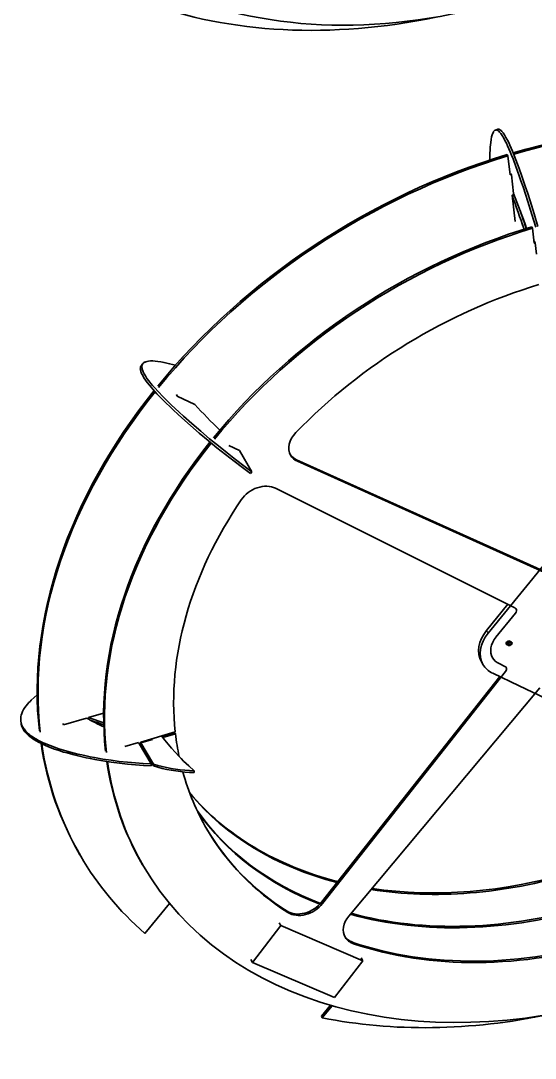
# Model space of a CAD drawing. Extents: x 95 to 1141, y 12 to 831.
# Drawn here: x 260.6 to 330.6, y 518.4 to 659.4 of the extents above; entities that cross this region are included whole.
import ezdxf

# ---------------------------------------------------------------- set-up
doc = ezdxf.new("R2010")
doc.units = 0

msp = doc.modelspace()

# ---------------------------------------------------------------- linework, layer by layer
at = {"color": 7, "lineweight": 35, "ltscale": 0.008149}
msp.add_line((325.13, 644.56), (325.44, 644.66), dxfattribs=at)
at = {"color": 7, "lineweight": 35, "ltscale": 0.005589}
for p, q in [((326.84, 641.04), (326.73, 641.24)), ((327.19, 638.66), (327.3, 638.47)), ((330.41, 629.44), (330.53, 629.24)), ((281.73, 608.59), (281.84, 608.39)), ((281.61, 562.49), (281.49, 562.68))]:
    msp.add_line(p, q, dxfattribs=at)
at = {"color": 7, "lineweight": 35, "ltscale": 0.064204}
msp.add_line((326.84, 641.04), (327.13, 638.49), dxfattribs=at)
at = {"color": 7, "lineweight": 35, "ltscale": 0.003481}
msp.add_line((327.13, 638.49), (327.27, 638.53), dxfattribs=at)
at = {"color": 7, "lineweight": 35, "ltscale": 0.064211}
msp.add_line((327.3, 638.47), (327.59, 635.92), dxfattribs=at)
at = {"color": 7, "lineweight": 35, "ltscale": 0.006201}
msp.add_line((327.41, 635.71), (327.65, 635.78), dxfattribs=at)
at = {"color": 7, "lineweight": 35, "ltscale": 0.089894}
msp.add_line((327.81, 632.14), (327.41, 635.71), dxfattribs=at)
at = {"color": 7, "lineweight": 35, "ltscale": 0.00559}
for p, q in [((330.18, 631.21), (330.07, 631.4)), ((266.28, 563.89), (266.39, 563.7)), ((268.72, 545.86), (268.61, 546.06)), ((277.24, 544.49), (277.13, 544.68)), ((301.58, 523.89), (301.47, 524.08))]:
    msp.add_line(p, q, dxfattribs=at)
at = {"color": 7, "lineweight": 35, "ltscale": 0.051368}
msp.add_line((330.18, 631.21), (330.41, 629.17), dxfattribs=at)
at = {"color": 7, "lineweight": 35, "ltscale": 0.00119}
msp.add_line((330.39, 629.39), (330.43, 629.4), dxfattribs=at)
at = {"color": 7, "lineweight": 35, "ltscale": 0.000990475}
msp.add_line((330.41, 629.44), (330.42, 629.4), dxfattribs=at)
at = {"color": 7, "lineweight": 35, "ltscale": 0.003071}
msp.add_line((330.41, 629.17), (330.53, 629.2), dxfattribs=at)
at = {"color": 7, "lineweight": 35, "ltscale": 0.03851}
msp.add_line((330.53, 629.24), (330.7, 627.71), dxfattribs=at)
at = {"color": 7, "lineweight": 35, "ltscale": 0.007942}
msp.add_line((276.97, 612.57), (277.18, 612.82), dxfattribs=at)
at = {"color": 7, "lineweight": 35, "ltscale": 0.066773}
msp.add_line((281.84, 608.39), (284.25, 607.25), dxfattribs=at)
at = {"color": 7, "lineweight": 35, "ltscale": 0.040046}
msp.add_line((288.89, 601.7), (290.33, 601.01), dxfattribs=at)
at = {"color": 7, "lineweight": 35, "ltscale": 0.083842}
for p, q in [((290.33, 601.01), (292.02, 598.12)), ((276.6, 561.3), (278.29, 558.4)), ((276.92, 561.27), (278.61, 558.37))]:
    msp.add_line(p, q, dxfattribs=at)
at = {"color": 7, "lineweight": 13, "ltscale": 0.00559}
for p, q in [((298.2, 599.54), (298.09, 599.74)), ((301.6, 539.4), (301.49, 539.6)), ((296.91, 538.18), (296.8, 538.37))]:
    msp.add_line(p, q, dxfattribs=at)
at = {"color": 7, "lineweight": 35}
for p, q in [((331.61, 584.64), (298.09, 599.74)), ((331.72, 584.45), (298.2, 599.54)), ((327.78, 579.6), (295.22, 595.88)), ((325.73, 570.27), (301.49, 539.6)), ((326.52, 570.94), (301.6, 539.4)), ((331.18, 568.72), (305.2, 537.7))]:
    msp.add_line(p, q, dxfattribs=at)
at = {"color": 7, "lineweight": 35, "ltscale": 0.007941}
msp.add_line((291.82, 597.87), (292.02, 598.12), dxfattribs=at)
at = {"color": 7, "lineweight": 35, "ltscale": 0.473426}
msp.add_line((324.14, 576.15), (336.09, 590.84), dxfattribs=at)
at = {"color": 7, "lineweight": 35, "ltscale": 0.114612}
msp.add_line((323.92, 576.53), (326.81, 580.09), dxfattribs=at)
at = {"color": 7, "lineweight": 35, "ltscale": 0.104576}
msp.add_line((327.85, 578.89), (325.21, 575.64), dxfattribs=at)
at = {"color": 7, "lineweight": 13, "ltscale": 0.011178}
msp.add_line((324.14, 576.15), (323.92, 576.53), dxfattribs=at)
at = {"color": 7, "lineweight": 35, "ltscale": 0.011179}
for p, q in [((323.44, 571.91), (323.22, 572.29)), ((295.73, 536.79), (295.95, 536.41))]:
    msp.add_line(p, q, dxfattribs=at)
at = {"color": 7, "lineweight": 35, "ltscale": 0.022322}
msp.add_line((326.43, 571.65), (325.62, 572.03), dxfattribs=at)
at = {"color": 7, "lineweight": 35, "ltscale": 0.100158}
msp.add_line((324.76, 570.73), (328.37, 569.01), dxfattribs=at)
at = {"color": 7, "lineweight": 35, "ltscale": 0.100157}
msp.add_line((331.99, 567.3), (328.37, 569.01), dxfattribs=at)
at = {"color": 7, "lineweight": 35, "ltscale": 0.006422}
for p, q in [((260.6, 563.96), (260.57, 564.22)), ((276.95, 561.01), (276.92, 561.27))]:
    msp.add_line(p, q, dxfattribs=at)
at = {"color": 7, "lineweight": 35, "ltscale": 0.081499}
msp.add_line((266.39, 563.7), (269.52, 564.63), dxfattribs=at)
at = {"color": 7, "lineweight": 35, "ltscale": 0.053475}
msp.add_line((271.84, 565.3), (269.79, 564.69), dxfattribs=at)
at = {"color": 7, "lineweight": 35, "ltscale": 0.005808}
msp.add_line((269.81, 564.46), (269.79, 564.69), dxfattribs=at)
at = {"color": 7, "lineweight": 35, "ltscale": 0.122229}
msp.add_line((276.89, 561.35), (281.58, 562.75), dxfattribs=at)
at = {"color": 7, "lineweight": 35, "ltscale": 0.00642}
for p, q in [((276.92, 561.09), (276.89, 561.35)), ((278.32, 558.15), (278.29, 558.4)), ((278.64, 558.11), (278.61, 558.37)), ((284.17, 557.21), (284.14, 557.47))]:
    msp.add_line(p, q, dxfattribs=at)
at = {"color": 7, "lineweight": 35, "ltscale": 0.038959}
msp.add_line((278.39, 561.76), (276.9, 561.31), dxfattribs=at)
at = {"color": 7, "lineweight": 35, "ltscale": 0.040748}
msp.add_line((278.48, 561.73), (276.92, 561.27), dxfattribs=at)
at = {"color": 7, "lineweight": 35, "ltscale": 0.000902851}
msp.add_line((278.39, 561.76), (278.39, 561.79), dxfattribs=at)
at = {"color": 7, "lineweight": 35, "ltscale": 0.002237}
msp.add_line((278.44, 561.81), (278.48, 561.73), dxfattribs=at)
at = {"color": 7, "lineweight": 35, "ltscale": 0.045833}
msp.add_line((281.49, 562.68), (279.74, 562.16), dxfattribs=at)
at = {"color": 7, "lineweight": 35, "ltscale": 0.045117}
msp.add_line((281.61, 562.49), (279.88, 561.98), dxfattribs=at)
at = {"color": 7, "lineweight": 35, "ltscale": 0.048878}
msp.add_line((274.72, 560.74), (276.6, 561.3), dxfattribs=at)
at = {"color": 7, "lineweight": 35, "ltscale": 0.00050379}
msp.add_line((276.94, 561.1), (276.92, 561.09), dxfattribs=at)
at = {"color": 7, "lineweight": 35, "ltscale": 0.08384}
msp.add_line((276.95, 561.01), (278.64, 558.11), dxfattribs=at)
at = {"color": 7, "lineweight": 35, "ltscale": 0.131801}
msp.add_line((277.45, 535.34), (280.78, 539.43), dxfattribs=at)
at = {"color": 7, "lineweight": 35, "ltscale": 0.15774}
for p, q in [((295.95, 536.41), (292.11, 531.41)), ((303.26, 526.62), (307.11, 531.63))]:
    msp.add_line(p, q, dxfattribs=at)
at = {"color": 7, "lineweight": 35, "ltscale": 0.303352}
for p, q in [((295.95, 536.41), (307.11, 531.63)), ((303.26, 526.62), (292.11, 531.41))]:
    msp.add_line(p, q, dxfattribs=at)
at = {"color": 7, "lineweight": 13, "ltscale": 0.005589}
msp.add_line((305.83, 533.94), (305.72, 534.13), dxfattribs=at)
at = {"color": 7, "lineweight": 35, "ltscale": 0.01118}
msp.add_line((291.88, 531.79), (292.11, 531.41), dxfattribs=at)
at = {"color": 7, "lineweight": 35, "ltscale": 0.011178}
msp.add_line((306.88, 532.01), (307.11, 531.63), dxfattribs=at)
at = {"color": 7, "lineweight": 35, "ltscale": 0.04825}
msp.add_line((301.47, 524.08), (302.69, 525.58), dxfattribs=at)
at = {"color": 7, "lineweight": 35, "ltscale": 0.052439}
msp.add_line((301.58, 523.89), (302.91, 525.52), dxfattribs=at)
at = {"color": 7, "lineweight": 35}
for points in [[(324.36, 640.49), (324.39, 641.41), (324.41, 641.83), (324.43, 642.22), (324.46, 642.57), (324.5, 642.89), (324.55, 643.28), (324.62, 643.62), (324.69, 643.9), (324.76, 644.12), (324.85, 644.29), (324.89, 644.36), (324.93, 644.42), (325, 644.49), (325.06, 644.53), (325.13, 644.56)], [(325.13, 644.56), (325.22, 644.58), (325.3, 644.56), (325.4, 644.53), (325.49, 644.47), (325.6, 644.39), (325.7, 644.28), (325.78, 644.19), (325.87, 644.08), (325.96, 643.95), (326.06, 643.8), (326.26, 643.47), (326.47, 643.07), (326.63, 642.76), (326.79, 642.41), (326.97, 642.02), (327.15, 641.59), (327.34, 641.13), (327.53, 640.64), (327.92, 639.6), (328.33, 638.48), (328.61, 637.67), (328.89, 636.83), (329.21, 635.86), (329.53, 634.86), (330.08, 633.1), (330.61, 631.34)], [(325.44, 644.66), (325.53, 644.67), (325.62, 644.66), (325.71, 644.62), (325.81, 644.56), (325.91, 644.48), (326.01, 644.38), (326.09, 644.28), (326.18, 644.18), (326.27, 644.04), (326.37, 643.9), (326.57, 643.56), (326.78, 643.17), (326.94, 642.85), (327.1, 642.51), (327.28, 642.11), (327.46, 641.68), (327.65, 641.22), (327.84, 640.73), (328.24, 639.69), (328.64, 638.57), (328.92, 637.76), (329.2, 636.93), (329.52, 635.95), (329.84, 634.96), (330.39, 633.19), (330.92, 631.44)], [(276.97, 612.57), (276.91, 612.47), (276.87, 612.37), (276.84, 612.25), (276.83, 612.11), (276.84, 612.02), (276.85, 611.93), (276.88, 611.82), (276.91, 611.71), (276.96, 611.59), (277.01, 611.46), (277.15, 611.18), (277.32, 610.89), (277.53, 610.57), (277.78, 610.23), (278.06, 609.88), (278.29, 609.6), (278.54, 609.32), (279.08, 608.72), (279.68, 608.1), (280.33, 607.45), (280.83, 606.97), (281.35, 606.48), (281.91, 605.95), (282.49, 605.43), (283.65, 604.4), (284.85, 603.37), (286.06, 602.35), (287.25, 601.38), (288.43, 600.44), (289.59, 599.54), (290.72, 598.68), (291.82, 597.87)], [(277.18, 612.82), (277.11, 612.72), (277.07, 612.61), (277.04, 612.49), (277.03, 612.36), (277.04, 612.27), (277.06, 612.18), (277.08, 612.07), (277.11, 611.96), (277.16, 611.84), (277.21, 611.71), (277.35, 611.43), (277.52, 611.13), (277.73, 610.81), (277.98, 610.48), (278.26, 610.13), (278.49, 609.85), (278.74, 609.56), (279.28, 608.97), (279.88, 608.34), (280.53, 607.7), (281.03, 607.21), (281.55, 606.72), (282.11, 606.2), (282.69, 605.67), (283.85, 604.65), (285.05, 603.61), (286.26, 602.6), (287.45, 601.62), (288.63, 600.68), (289.79, 599.78), (290.92, 598.93), (292.02, 598.12)], [(281.61, 612.59), (280.8, 612.8), (280.43, 612.89), (280.07, 612.96), (279.63, 613.05), (279.22, 613.11), (278.85, 613.15), (278.52, 613.17), (278.21, 613.17), (277.95, 613.15), (277.74, 613.12), (277.56, 613.07), (277.48, 613.03), (277.4, 613), (277.31, 612.95), (277.24, 612.88), (277.18, 612.82)], [(262.8, 567.79), (262.38, 567.43), (262, 567.08), (261.83, 566.9), (261.66, 566.73), (261.47, 566.5), (261.29, 566.28), (261.13, 566.06), (260.96, 565.78), (260.82, 565.5), (260.76, 565.37), (260.71, 565.23), (260.64, 565.02), (260.59, 564.82), (260.57, 564.61), (260.56, 564.41), (260.57, 564.22)], [(260.57, 564.22), (260.6, 564.03), (260.65, 563.85), (260.72, 563.66), (260.8, 563.49), (260.86, 563.37), (260.93, 563.26), (261.01, 563.14), (261.1, 563.03), (261.25, 562.85), (261.43, 562.67), (261.62, 562.49), (261.78, 562.36), (261.94, 562.23), (262.12, 562.11), (262.31, 561.98), (262.63, 561.79), (262.98, 561.59), (263.34, 561.41), (263.62, 561.28), (263.9, 561.15), (264.22, 561.02), (264.55, 560.89), (265.14, 560.67), (265.75, 560.46), (266.37, 560.27), (266.84, 560.13), (267.31, 560), (267.82, 559.87), (268.34, 559.74), (268.89, 559.61), (269.45, 559.49), (270.02, 559.37), (270.59, 559.26), (271.72, 559.06), (272.85, 558.88), (273.97, 558.73), (275.07, 558.61), (276.16, 558.52), (277.23, 558.45), (278.29, 558.4)], [(260.6, 563.96), (260.63, 563.77), (260.68, 563.59), (260.75, 563.41), (260.83, 563.23), (260.89, 563.12), (260.96, 563.01), (261.04, 562.89), (261.12, 562.77), (261.28, 562.59), (261.46, 562.41), (261.65, 562.23), (261.81, 562.11), (261.97, 561.98), (262.15, 561.85), (262.34, 561.73), (262.66, 561.53), (263, 561.34), (263.37, 561.15), (263.64, 561.02), (263.93, 560.9), (264.25, 560.76), (264.58, 560.63), (265.17, 560.41), (265.77, 560.21), (266.4, 560.01), (266.87, 559.88), (267.34, 559.75), (267.85, 559.61), (268.36, 559.49), (268.92, 559.36), (269.48, 559.23), (270.05, 559.11), (270.62, 559), (271.75, 558.8), (272.88, 558.63), (273.99, 558.48), (275.1, 558.36), (276.19, 558.26), (277.26, 558.19), (278.32, 558.15)], [(279.71, 562.19), (280.15, 561.63), (280.6, 561.08), (281.07, 560.53), (281.55, 559.98), (282.06, 559.44), (282.39, 559.11), (282.72, 558.78), (283.07, 558.45), (283.42, 558.12), (284.14, 557.47)], [(278.61, 558.37), (279.2, 558.2), (279.79, 558.04), (280.4, 557.9), (281.01, 557.78), (281.63, 557.68), (282.25, 557.6), (282.87, 557.54), (283.5, 557.5), (284.14, 557.47)], [(278.64, 558.11), (279.23, 557.94), (279.82, 557.79), (280.43, 557.65), (281.04, 557.53), (281.66, 557.43), (282.28, 557.35), (282.9, 557.29), (283.53, 557.24), (284.17, 557.21)]]:
    msp.add_lwpolyline(points, dxfattribs=at)
for centre, radius, start, end in [((-1830.4, -120.06), 2286.34, 19.17998, 19.30293), ((223.43, 593.85), 112.34, 19.4164, 21.9939), ((-1832.92, -120.96), 2289.33, 19.18013, 19.25008), ((339.99, 658.23), 75.53, 222.4465, 226.1333), ((282.11, 586.37), 25.12, 239.923, 245.9239), ((455.8, 1084.44), 552.03, 250.3079, 250.5346), ((455.85, 1084.24), 552.1, 250.3201, 250.5321)]:
    msp.add_arc(centre, radius, start, end, dxfattribs=at)
for centre, major_axis, start_param, end_param in [((320.87, 714.52), (59.01, 34.45), 3.647577, 4.393489), ((318.11, 719.25), (64.77, 37.81), 3.68862, 4.289277), ((333.38, 583.86), (64.77, 37.81), 0.449577, 1.244992), ((333.49, 583.67), (64.77, 37.81), 0.453163, 1.245424), ((333.38, 583.86), (64.77, 37.81), 1.256558, 2.037512), ((333.49, 583.67), (64.77, 37.81), 1.256558, 2.037512), ((336.14, 579.13), (59.01, 34.45), 1.256775, 2.037295), ((336.26, 578.94), (59.01, 34.45), 1.256775, 2.037295), ((336.26, 578.94), (50.38, 29.41), 1.257193, 1.93384), ((333.38, 583.86), (64.77, 37.81), 2.048585, 2.825132), ((333.49, 583.67), (64.77, 37.81), 2.047929, 2.825132), ((300.16, 602.03), (2.88, 1.68), 1.93384, 3.14158), ((336.14, 579.13), (59.01, 34.45), 2.048833, 2.822693), ((336.26, 578.94), (59.01, 34.45), 2.04764, 2.822693), ((300.05, 602.22), (2.88, 1.68), 3.186853, 3.627984), ((300.16, 602.03), (2.88, 1.68), 3.14158, 3.627984), ((293.17, 593.43), (2.88, 1.68), 0.451484, 2.145628), ((336.26, 578.94), (50.38, 29.41), 2.145628, 2.822275), ((327.37, 579.12), (0.576, 0.336), 6.28314, 6.73467), ((327.37, 579.12), (0.576, 0.336), 5.181327, 6.28314), ((327.54, 574.81), (4.32, 2.52), 2.039734, 3.14155), ((327.76, 574.43), (4.32, 2.52), 2.039734, 3.14155), ((327.63, 574.5), (2.88, 1.68), 2.039734, 3.14155), ((326.9, 574.84), (0.288, 0.168), 6.283145, 9.424738), ((326.9, 574.84), (0.288, 0.168), 3.141552, 4.395928), ((327.08, 574.75), (0.288, 0.168), 6.283145, 9.424738), ((326.79, 575.03), (0.288, 0.168), 4.266268, 4.395928), ((327.08, 574.75), (0.288, 0.168), 3.141552, 4.395928), ((326.79, 575.03), (0.288, 0.168), 4.395928, 5.56391), ((326.85, 575.14), (0.288, 0.168), 4.270585, 4.395928), ((326.85, 575.14), (0.288, 0.168), 4.395928, 5.153778), ((326.9, 574.84), (0.288, 0.168), 4.395928, 6.283145), ((327.08, 574.75), (0.288, 0.168), 4.395928, 6.283145), ((327.63, 574.5), (2.88, 1.68), 3.14155, 3.61053), ((327.76, 574.43), (4.32, 2.52), 3.14155, 3.61053), ((326.03, 571.16), (0.576, 0.336), 6.283149, 6.752123), ((326.03, 571.16), (0.576, 0.336), 5.19878, 6.283149), ((333.49, 583.67), (50.38, 29.41), 2.942863, 2.943672), ((336.26, 578.94), (50.38, 29.41), 2.827989, 2.898317), ((333.38, 583.86), (64.77, 37.81), 2.854965, 3.141506), ((333.49, 583.67), (64.77, 37.81), 2.852339, 3.141506), ((336.14, 579.13), (59.01, 34.45), 2.850046, 3.141639), ((336.26, 578.94), (59.01, 34.45), 2.846583, 3.141639), ((336.26, 578.94), (50.38, 29.41), 2.946956, 3.141521), ((330.73, 588.4), (50.38, 29.41), 3.268535, 3.78909), ((330.85, 588.21), (50.38, 29.41), 3.26593, 3.784464), ((333.38, 583.86), (50.38, 29.41), 3.207608, 3.680956), ((333.49, 583.67), (50.38, 29.41), 3.205021, 3.676146), ((336.14, 579.13), (50.38, 29.41), 3.144175, 3.504636), ((336.26, 578.94), (50.38, 29.41), 3.141521, 3.504636), ((333.49, 583.67), (64.77, 37.81), 3.141506, 3.386437), ((336.26, 578.94), (59.01, 34.45), 3.141639, 4.393489), ((330.85, 588.21), (50.38, 29.41), 3.878997, 4.393071), ((330.73, 588.4), (50.38, 29.41), 3.883847, 4.393071), ((299.04, 540.7), (2.88, 1.68), 3.504636, 5.19878), ((299.16, 540.51), (2.88, 1.68), 3.504636, 5.19878), ((333.49, 583.67), (50.38, 29.41), 3.766736, 4.393083), ((333.38, 583.86), (50.38, 29.41), 3.771458, 4.393083), ((307.57, 536.51), (2.88, 1.68), 2.022281, 3.141566), ((307.46, 536.71), (2.88, 1.68), 3.186787, 3.716424), ((307.57, 536.51), (2.88, 1.68), 3.141566, 3.716424), ((336.14, 579.13), (50.38, 29.41), 3.716424, 4.393071), ((336.26, 578.94), (50.38, 29.41), 3.716424, 4.393071), ((333.49, 583.67), (64.77, 37.81), 3.834623, 4.289292)]:
    msp.add_ellipse(centre, major_axis=major_axis, ratio=0.741704, start_param=start_param, end_param=end_param, dxfattribs=at)

doc.saveas('drawing.dxf')
